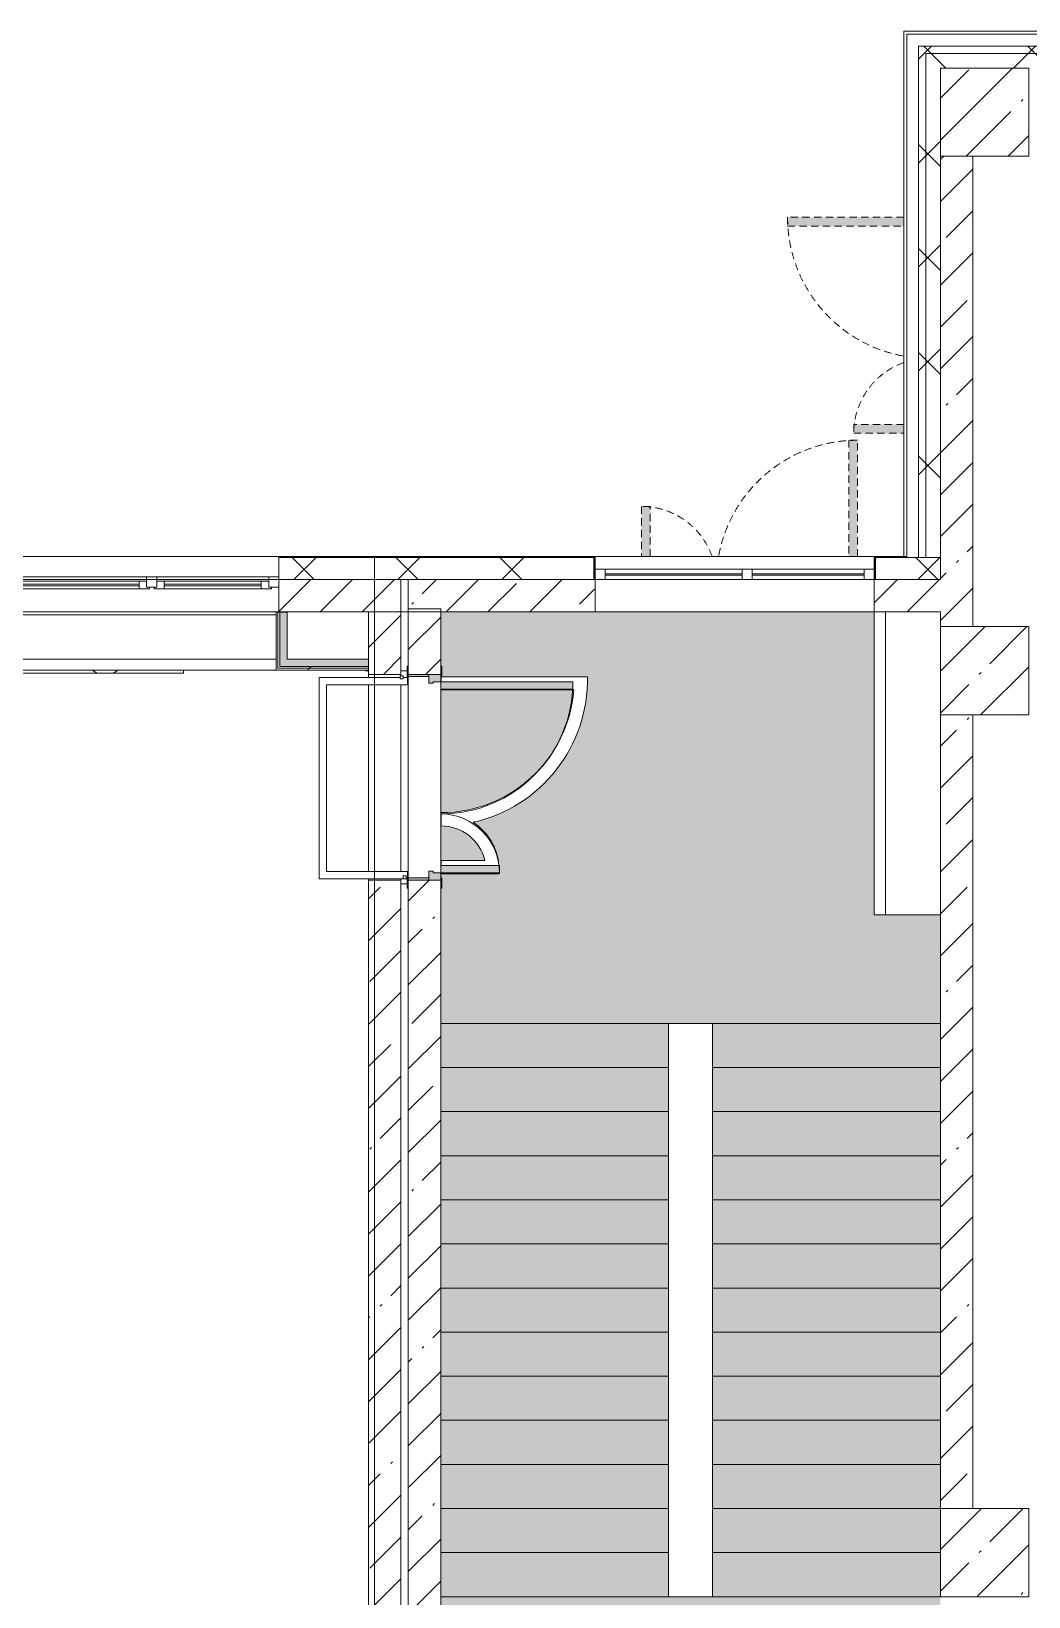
# Model space of a CAD drawing. Header units: millimetres. Extents: x 39815 to 261742, y -8553 to 29000.
# Drawn here: x 170707 to 177492, y 16700 to 27350 of the extents above; entities that cross this region are included whole.
import ezdxf

# ---------------------------------------------------------------- set-up
doc = ezdxf.new("R2010")
doc.units = ezdxf.units.MM
doc.linetypes.add('200_ШТРИХ__ш1_п0_6_', pattern=[80, 50, -30])
for name, color, linetype, lineweight in [('A-DETL-MBND', 7, '200_ШТРИХ__ш1_п0_6_', 9), ('A-GLAZ-2', 7, 'Continuous', 5), ('A-WALL-2', 7, 'Continuous', 9), ('A-WALL-4', 7, 'Continuous', 5), ('I-WALL-3', 7, 'Continuous', 5), ('S-COLS', 7, 'Continuous', 5), ('S-STRS', 7, 'Continuous', 5), ('Знаки', 7, 'Continuous', 5), ('Оси', 7, 'Continuous', 9)]:
    doc.layers.add(name, color=color, linetype=linetype, lineweight=lineweight)
for name, color, linetype, lineweight, true_color in [('A-DOOR-2', 7, 'Continuous', 5, 0xaaaaaa), ('A-DOOR-3', 7, 'Continuous', 5, 0xe2e2e2), ('A-DOOR-FRAM-2', 7, 'Continuous', 5, 0xe2e2e2), ('A-DOOR-FRAM-3', 7, 'Continuous', 5, 0xaaaaaa), ('A-FLOR-1', 7, 'Continuous', 5, 0xaaaaaa), ('I-WALL-2', 7, 'Continuous', 9, 0xe7e7e7), ('Знаки-1', 7, 'Continuous', 5, 0x787878)]:
    doc.layers.add(name, color=color, linetype=linetype, lineweight=lineweight, true_color=true_color)
doc.layers.add('S-STRS-1', color=7, linetype='Continuous', lineweight=5, true_color=0xd7cdc4, transparency=1)
pattern_1 = [(45, (134731.94, 0), (-285.123, 285.123), []), (45, (135017.06, 0), (-285.123, 285.123), [504.031, -100.806, 16.764, -84.042])]
pattern_2 = [(45, (134731.94, 0), (-353.5534, 353.5534), []), (135, (134731.94, 0), (-353.5534, -353.5534), [])]
pattern_3 = [(45, (134731.94, 0), (-530.33, 530.33), []), (135, (134731.94, 0), (-530.33, -530.33), [])]

# ---------------------------------------------------------------- blocks, each defined once
blk = doc.blocks.new('BSC_Колонна _Прямоугольная - 600х600-V119-Общий план 2 этажа с размещением фрагментов 2_8-2_11')
at = {"layer": 'S-COLS'}
h = blk.add_hatch(dxfattribs=at)
h.set_pattern_fill('FP_77', color=256, style=0, pattern_type=2)
h.set_pattern_definition([(45, (-42460, -26800), (-285.123, 285.123), []), (45, (-42174.88, -26800), (-285.123, 285.123), [504.031, -100.806, 16.764, -84.042])])
h.paths.add_polyline_path([(-300, -300), (300, -300), (300, 300), (-300, 300), (-300, -167)])
for p, q in [((300, 300), (-300, 300)), ((-300, 300), (-300, -300)), ((300, -300), (300, 300)), ((-300, -300), (300, -300))]:
    blk.add_line(p, q, dxfattribs=at)
blk = doc.blocks.new('BSC_Колонна _Прямоугольная - 600х600-V132-Общий план 2 этажа с размещением фрагментов 2_8-2_11')
at = {"layer": 'S-COLS'}
h = blk.add_hatch(dxfattribs=at)
h.set_pattern_fill('FP_87', color=256, style=0, pattern_type=2)
h.set_pattern_definition([(45, (-42460, -17000), (-285.123, 285.123), []), (45, (-42174.88, -17000), (-285.123, 285.123), [504.031, -100.806, 16.764, -84.042])])
h.paths.add_polyline_path([(-300, -300), (300, -300), (300, 300), (-300, 300)])
for p, q in [((300, 300), (-300, 300)), ((-300, 300), (-300, -300)), ((300, -300), (300, 300)), ((-300, -300), (300, -300))]:
    blk.add_line(p, q, dxfattribs=at)
blk = doc.blocks.new('BSC_Колонна _Прямоугольная - 600х600-V133-Общий план 2 этажа с размещением фрагментов 2_8-2_11')
at = {"layer": 'S-COLS'}
h = blk.add_hatch(dxfattribs=at)
h.set_pattern_fill('FP_88', color=256, style=0, pattern_type=2)
h.set_pattern_definition([(45, (-42460, -23000), (-285.123, 285.123), []), (45, (-42174.88, -23000), (-285.123, 285.123), [504.031, -100.806, 16.764, -84.042])])
h.paths.add_polyline_path([(-300, -300), (300, -300), (300, 300), (-300, 300)])
for p, q in [((300, 300), (-300, 300)), ((-300, 300), (-300, -300)), ((300, -300), (300, 300)), ((-300, -300), (300, -300))]:
    blk.add_line(p, q, dxfattribs=at)
blk = doc.blocks.new('120_Окно_СКБ_2Ст - 120_Окно_СКБ_2Ст 3100х2500 _мал_створка слева_ 2-V177-Общий план 2 этажа с размещением фрагментов 2_8-2_11')
at = {"layer": 'A-GLAZ-2'}
for p, q in [((-1550, -127), (-1550, -57)), ((-1550, -57), (-1480, -57)), ((1550, -57), (-1550, -57)), ((-1480, -57), (-1480, -127)), ((650, -87), (-1480, -87)), ((-1480, -87), (-1480, -127)), ((-1430, -137), (-1430, -87)), ((600, -137), (600, -87)), ((650, -127), (650, -57)), ((650, -57), (720, -57)), ((650, -127), (650, -87)), ((720, -57), (720, -127)), ((1480, -87), (720, -87)), ((720, -87), (720, -127)), ((770, -137), (770, -87)), ((1430, -137), (1430, -87)), ((1480, -127), (1480, -57)), ((1480, -57), (1550, -57)), ((1480, -127), (1480, -87)), ((1550, -57), (1550, -127)), ((-1480, -127), (-1550, -127)), ((-1550, -127), (-1500, -127)), ((-1480, -127), (-1500, -127)), ((-1500, -127), (-1500, -137)), ((-1500, -137), (670, -137)), ((670, -137), (-1500, -137)), ((-1430, -107), (600, -107)), ((600, -117), (-1430, -117)), ((720, -127), (650, -127)), ((670, -127), (650, -127)), ((670, -127), (700, -127)), ((670, -137), (670, -127)), ((720, -127), (700, -127)), ((700, -127), (700, -137)), ((700, -137), (1500, -137)), ((1500, -137), (700, -137)), ((770, -107), (1430, -107)), ((1430, -117), (770, -117)), ((1550, -127), (1480, -127)), ((1500, -127), (1480, -127)), ((1500, -127), (1550, -127)), ((1500, -137), (1500, -127))]:
    blk.add_line(p, q, dxfattribs=at)
blk = doc.blocks.new('120_Окно_СКБ_2Ст - 120_Окно_СКБ_2Ст 1900х2400 глухое-23537524-Общий план 2 этажа с размещением фрагментов 2_8-2_11')
at = {"layer": 'A-GLAZ-2'}
for p, q in [((-950, 5), (-950, 75)), ((-950, 75), (-880, 75)), ((950, 75), (-950, 75)), ((-880, 5), (-950, 5)), ((-950, 5), (950, 5)), ((-880, 75), (-880, 5)), ((-120, 45), (-880, 45)), ((-120, 35), (-880, 35)), ((-120, 5), (-120, 75)), ((-120, 75), (-50, 75)), ((-50, 5), (-120, 5)), ((-50, 75), (-50, 5)), ((880, 45), (-50, 45)), ((880, 35), (-50, 35)), ((880, 5), (880, 75)), ((880, 75), (950, 75)), ((950, 5), (880, 5)), ((950, 75), (950, 5))]:
    blk.add_line(p, q, dxfattribs=at)
blk = doc.blocks.new('110_Дверь_СКБ_2Ст_Наружная - ДН-1_л__ Двухстворчатая 1350 х3200 _ЛК_ в свету с верхним остеклением 2-22448815-Общий план 2 этажа с размещением фрагментов 2_8-2_11')
at = {"layer": 'A-DETL-MBND'}
for points in [[(755, 79), (755, 869), (695, 869), (695, 79)], [(-655, 79), (-655, 419), (-715, 419), (-715, 79)]]:
    blk.add_hatch(color=256, dxfattribs=at).paths.add_polyline_path(points)
for p, q in [((755, 869), (695, 869)), ((695, 869), (695, 79)), ((755, 79), (755, 869)), ((-715, 419), (-715, 79)), ((-655, 419), (-715, 419)), ((-655, 79), (-655, 419))]:
    blk.add_line(p, q, dxfattribs=at)
for centre, radius, start, end in [((755, -91), 960, 90, 169.7202), ((-715, -91), 510, 19.6305, 90)]:
    blk.add_arc(centre, radius, start, end, dxfattribs=at)
blk = doc.blocks.new('110_Дверь_СКБ_2Ст - Д-1 Лестничная клетка EIS60-24280000-Общий план 2 этажа с размещением фрагментов 2_8-2_11')
at = {"layer": 'A-DOOR-3'}
for points in [[(-637.5, 1010), (-637.5, 110), (-587.5, 110), (-587.5, 1010)], [(612.5, 510), (612.5, 110), (662.5, 110), (662.5, 510)], [(712.5, 30), (697.5, 30), (697.5, -110), (712.5, -110)]]:
    blk.add_hatch(color=256, dxfattribs=at).paths.add_polyline_path(points)
h = blk.add_hatch(color=256, dxfattribs=at)
h.paths.add_polyline_path([(662.5, 110), (662.5, 60), (652.5, 60), (652.5, 30), (712.5, 30), (712.5, 110)])
h.paths.add_polyline_path([(-637.5, 110), (-687.5, 110), (-687.5, 30), (-627.5, 30), (-627.5, 60), (-637.5, 60)])
at = {"layer": 'A-DOOR-FRAM-2'}
for points in [[(-742.5, 118), (-742.5, 110), (-672.5, 110), (-672.5, 118)], [(697.5, 118), (697.5, 110), (767.5, 110), (767.5, 118)], [(-672.5, 30), (-687.5, 30), (-687.5, -110), (-672.5, -110)], [(-672.5, -110), (-742.5, -110), (-742.5, -118), (-672.5, -118)], [(697.5, -110), (697.5, -118), (767.5, -118), (767.5, -110)]]:
    blk.add_hatch(color=256, dxfattribs=at).paths.add_polyline_path(points)
at = {"layer": 'A-DOOR-2'}
for p, q in [((-637.5, 1010), (-637.5, 110)), ((-587.5, 1010), (-637.5, 1010)), ((-587.5, 110), (-587.5, 1010)), ((662.5, 510), (612.5, 510)), ((612.5, 510), (612.5, 110)), ((662.5, 110), (662.5, 510)), ((-637.5, 110), (-587.5, 110)), ((612.5, 110), (662.5, 110))]:
    blk.add_line(p, q, dxfattribs=at)
for centre, radius, start, end in [((-637.5, 110), 900, 0, 90), ((662.5, 110), 400, 90, 180)]:
    blk.add_arc(centre, radius, start, end, dxfattribs=at)
at = {"layer": 'A-DOOR-FRAM-3'}
for p, q in [((-672.5, 118), (-742.5, 118)), ((-742.5, 118), (-742.5, 110)), ((-742.5, 110), (-672.5, 110)), ((-637.5, 110), (-687.5, 110)), ((-687.5, 110), (-687.5, 30)), ((-672.5, 110), (-672.5, 118)), ((-637.5, 60), (-637.5, 110)), ((662.5, 110), (662.5, 60)), ((712.5, 110), (662.5, 110)), ((767.5, 118), (697.5, 118)), ((697.5, 118), (697.5, 110)), ((697.5, 110), (767.5, 110)), ((712.5, 30), (712.5, 110)), ((767.5, 110), (767.5, 118)), ((-687.5, 30), (-627.5, 30)), ((-672.5, 30), (-687.5, 30)), ((-687.5, 30), (-687.5, -110)), ((-672.5, -110), (-672.5, 30)), ((-627.5, 60), (-637.5, 60)), ((-627.5, 30), (-627.5, 60)), ((662.5, 60), (652.5, 60)), ((652.5, 60), (652.5, 30)), ((652.5, 30), (712.5, 30)), ((712.5, 30), (697.5, 30)), ((697.5, 30), (697.5, -110)), ((712.5, -110), (712.5, 30)), ((-672.5, -110), (-742.5, -110)), ((-742.5, -110), (-742.5, -118)), ((-742.5, -118), (-672.5, -118)), ((-687.5, -110), (-672.5, -110)), ((-672.5, -118), (-672.5, -110)), ((697.5, -110), (712.5, -110)), ((767.5, -110), (697.5, -110)), ((697.5, -110), (697.5, -118)), ((697.5, -118), (767.5, -118)), ((767.5, -118), (767.5, -110))]:
    blk.add_line(p, q, dxfattribs=at)
blk = doc.blocks.new('110_Дверь_СКБ_2Ст_Наружная - ДН-1_л__ Двухстворчатая 1350 х3200 _ЛК_ в свету с верхним остеклением EI30-23529464-Общий план 2 этажа с размещением фрагментов 2_8-2_11')
at = {"layer": 'A-DETL-MBND'}
for points in [[(694.5, 915), (694.5, 125), (754.5, 125), (754.5, 915)], [(-715.5, 125), (-655.5, 125), (-655.5, 465), (-715.5, 465)]]:
    blk.add_hatch(color=256, dxfattribs=at).paths.add_polyline_path(points)
for p, q in [((754.5, 915), (694.5, 915)), ((694.5, 915), (694.5, 125)), ((754.5, 125), (754.5, 915)), ((-715.5, 465), (-715.5, 125)), ((-655.5, 465), (-715.5, 465)), ((-655.5, 125), (-655.5, 465))]:
    blk.add_line(p, q, dxfattribs=at)
for centre, radius, start, end in [((754.5, -45), 960, 90, 169.73704), ((-715.5, -45), 510, 19.59844, 90)]:
    blk.add_arc(centre, radius, start, end, dxfattribs=at)
blk = doc.blocks.new('Съемный металлический экран с перфорацией - E1-V245-Общий план 2 этажа с размещением фрагментов 2_8-2_11')
at = {"layer": 'Знаки-1'}
h = blk.add_hatch(dxfattribs=at)
h.set_pattern_fill('FP_181', color=256, style=0, pattern_type=2)
h.set_pattern_definition([(180, (36917.03, 23003), (-3e-14, -254), [68.059, -371.882]), (240, (36790.03, 22968.97), (219.9705, -127), [68.059, -371.882]), (300, (36756, 22841.97), (219.9705, 127), [68.059, -371.882]), (210, (36848.97, 23003), (5e-05, -508), [68.059, -439.941]), (210, (36975.97, 22783.03), (5e-05, -508), [68.059, -439.941]), (330, (36917.03, 23003), (439.941, 254), [68.059, -439.941]), (330, (36790.03, 22783.03), (439.941, 254), [68.059, -439.941]), (270, (36756, 22910.03), (439.941, -254), [68.059, -439.941]), (270, (37010, 22910.03), (439.941, -254), [68.059, -439.941])])
h.paths.add_polyline_path([(1800, 20), (0, 20), (0, 0), (1800, 0)])
at = {"layer": 'Знаки'}
for p, q in [((1800, 20), (0, 20)), ((0, 20), (0, 0)), ((0, 0), (1800, 0)), ((1800, 0), (1800, 20))]:
    blk.add_line(p, q, dxfattribs=at)
blk = doc.blocks.new('Зашивка приборов отопления22 - Зашивка приборов отопления-33321747-Общий план 2 этажа с размещением фрагментов 2_8-2_11')
at = {"layer": 'A-WALL-4'}
for p, q in [((37288, 26888), (34188, 26888)), ((34188, 26567), (37268, 26567)), ((37268, 26567), (34188, 26567)), ((34188, 26492), (37268, 26492))]:
    blk.add_line(p, q, dxfattribs=at)
blk = doc.blocks.new('Зашивка приборов отопления28 - Зашивка приборов отопления-33322877-Общий план 2 этажа с размещением фрагментов 2_8-2_11')
at = {"layer": 'A-WALL-4'}
for p, q in [((75401, 486), (73341, 486)), ((73341, 486), (73341, 411)), ((73341, 411), (73341, 36)), ((75401, 411), (73341, 411)), ((73341, 411), (73341, 36)), ((73341, 411), (75401, 411))]:
    blk.add_line(p, q, dxfattribs=at)

msp = doc.modelspace()

# ---------------------------------------------------------------- hatches: boundary and pattern name
at = {"layer": 'A-WALL-4'}
h = msp.add_hatch(dxfattribs=at)
h.set_pattern_fill('FP_61', color=256, style=0, pattern_type=2)
h.set_pattern_definition(pattern_2)
h.paths.add_polyline_path([(226273.7, 27200), (227891.9, 27200), (227891.9, 27250), (215081.9, 27250), (215081.9, 27200), (224056.9, 27200)])
h.paths.add_polyline_path([(212418.5, 27200), (212581.9, 27200), (212581.9, 27250), (211071.9, 27250), (211071.9, 27200), (211864.3, 27200)])
h.paths.add_polyline_path([(199671.6, 27200), (199991.9, 27200), (199991.9, 27250), (198911.9, 27250), (198911.9, 27200)])
h.paths.add_polyline_path([(206322.1, 27200), (208971.9, 27200), (208971.9, 27250), (203591.9, 27250), (203591.9, 27200), (205767.9, 27200)])
h.paths.add_polyline_path([(200891.9, 27200), (202691.9, 27200), (202691.9, 27250), (200891.9, 27250)])
h.paths.add_polyline_path([(191891.9, 27200), (191891.9, 27250), (190641.8, 27250), (190641.8, 27200), (191358.4, 27200)])
h.paths.add_polyline_path([(194591.9, 27200), (195771.9, 27200), (195771.9, 27250), (194591.9, 27250)])
h.paths.add_polyline_path([(189695.8, 27200), (189741.8, 27200), (189741.8, 27250), (188592.1, 27250), (188592.1, 27200)])
h.paths.add_polyline_path([(185262.1, 27200), (185492.1, 27200), (185492.1, 27250), (184392.2, 27250), (184392.2, 27200), (184707.9, 27200)])
h.paths.add_polyline_path([(183492.2, 27200), (183492.2, 27250), (182238.9, 27250), (182238.9, 27200), (183045.3, 27200)])
h.paths.add_polyline_path([(179138.9, 27200), (179138.9, 27250), (176741.9, 27250), (176741.9, 27200), (178611.6, 27200)])
h = msp.add_hatch(dxfattribs=at)
h.set_pattern_fill('FP_61', color=256, style=0, pattern_type=2)
h.set_pattern_definition(pattern_2)
h.paths.add_polyline_path([(176791.9, 23770), (176791.9, 27200), (176741.9, 27200), (176741.9, 23770)])
h = msp.add_hatch(dxfattribs=at)
h.set_pattern_fill('FP_61', color=256, style=0, pattern_type=2)
h.set_pattern_definition(pattern_2)
h.paths.add_polyline_path([(227791.9, 27100), (227791.9, 27200), (215081.9, 27200), (215081.9, 27100), (227382.2, 27100)])
h.paths.add_polyline_path([(202691.9, 27100), (202691.9, 27200), (200891.9, 27200), (200891.9, 27100), (202442.7, 27100)])
h.paths.add_polyline_path([(207707.7, 27100), (208971.9, 27100), (208971.9, 27200), (203591.9, 27200), (203591.9, 27100), (207430.6, 27100)])
h.paths.add_polyline_path([(199687.1, 27100), (199991.9, 27100), (199991.9, 27200), (198911.9, 27200), (198911.9, 27100), (199671.6, 27100)])
h.paths.add_polyline_path([(211981.9, 27100), (212581.9, 27100), (212581.9, 27200), (211071.9, 27200), (211071.9, 27100), (211864.3, 27100)])
h.paths.add_polyline_path([(195771.9, 27100), (195771.9, 27200), (194591.9, 27200), (194591.9, 27100), (195487.1, 27100)])
h.paths.add_polyline_path([(191358.4, 27100), (191891.9, 27100), (191891.9, 27200), (190641.8, 27200), (190641.8, 27100), (190804.2, 27100)])
h.paths.add_polyline_path([(188592.1, 27100), (189741.8, 27100), (189741.8, 27200), (188592.1, 27200)])
h.paths.add_polyline_path([(185096.8, 27100), (185492.1, 27100), (185492.1, 27200), (184392.2, 27200), (184392.2, 27100), (184985, 27100)])
h.paths.add_polyline_path([(183492.2, 27100), (183492.2, 27200), (182238.9, 27200), (182238.9, 27100), (183045.3, 27100)])
h.paths.add_polyline_path([(179138.9, 27100), (179138.9, 27200), (176791.9, 27200), (176791.9, 27100), (178611.6, 27100)])
h = msp.add_hatch(dxfattribs=at)
h.set_pattern_fill('FP_61', color=256, style=0, pattern_type=2)
h.set_pattern_definition(pattern_2)
h.paths.add_polyline_path([(176891.9, 23770), (176891.9, 27100), (176791.9, 27100), (176791.9, 23770)])
h = msp.add_hatch(dxfattribs=at)
h.set_pattern_fill('FP_61', color=256, style=0, pattern_type=2)
h.set_pattern_definition(pattern_2)
h.paths.add_polyline_path([(176891.9, 23620), (176891.9, 23770), (176449.9, 23770), (176449.9, 23620)])
h.paths.add_polyline_path([(168571.9, 23620), (169291.9, 23620), (169291.9, 23770), (168571.9, 23770)])
h.paths.add_polyline_path([(172391.9, 23620), (174533.9, 23620), (174533.9, 23770), (172391.9, 23770)])
at = {"layer": 'I-WALL-2'}
for points in [[(172396.9, 23029), (172446.9, 23029), (172446.9, 23399), (172396.9, 23399), (172396.9, 23390.5)], [(172446.9, 23029), (173001.9, 23029), (173001.9, 23079), (172446.9, 23079)]]:
    msp.add_hatch(color=256, dxfattribs=at).paths.add_polyline_path(points)
at = {"layer": 'I-WALL-3'}
h = msp.add_hatch(dxfattribs=at)
h.set_pattern_fill('FP_69', color=256, style=0, pattern_type=2)
h.set_pattern_definition(pattern_1)
h.paths.add_polyline_path([(177111.9, 23300), (177111.9, 26500), (176891.9, 26500), (176891.9, 23300)])
h = msp.add_hatch(dxfattribs=at)
h.set_pattern_fill('FP_69', color=256, style=0, pattern_type=2)
h.set_pattern_definition(pattern_1)
h.paths.add_polyline_path([(168635.8, 23400), (169291.9, 23400), (169291.9, 23620), (168341.9, 23620), (168341.9, 23400)])
h.paths.add_polyline_path([(173069.5, 23400), (173221.9, 23400), (173221.9, 23620), (172391.9, 23620), (172391.9, 23400)])
h = msp.add_hatch(dxfattribs=at)
h.set_pattern_fill('FP_69', color=256, style=0, pattern_type=2)
h.set_pattern_definition(pattern_1)
h.paths.add_polyline_path([(176441.9, 23400), (176891.9, 23400), (176891.9, 23620), (176441.9, 23620)])
h.paths.add_polyline_path([(174177.9, 23400), (174541.9, 23400), (174536.9, 23620), (173271.9, 23620), (173271.9, 23400)])
h = msp.add_hatch(dxfattribs=at)
h.set_pattern_fill('FP_69', color=256, style=0, pattern_type=2)
h.set_pattern_definition(pattern_1)
h.paths.add_polyline_path([(173221.9, 11200), (173221.9, 12125), (173001.9, 12125), (173001.9, 11200), (173069.5, 11200)])
h.paths.add_polyline_path([(173001.9, 13525), (173221.9, 13525), (173221.9, 21575), (173001.9, 21575), (173001.9, 13664.4)])
h.paths.add_polyline_path([(173221.9, 22975), (173221.9, 23400), (173001.9, 23400), (173001.9, 22975), (173069.5, 22975)])
h = msp.add_hatch(dxfattribs=at)
h.set_pattern_fill('FP_69', color=256, style=0, pattern_type=2)
h.set_pattern_definition(pattern_1)
h.paths.add_polyline_path([(173491.9, 10450), (173491.9, 12125), (173271.9, 12125), (173271.9, 10450)])
h.paths.add_polyline_path([(173491.9, 13525), (173491.9, 21575), (173271.9, 21575), (173271.9, 13525), (173441.9, 13525)])
h.paths.add_polyline_path([(173411.9, 22975), (173491.9, 22975), (173491.9, 23420.3), (173271.9, 23420.3), (173271.9, 22975)])
h = msp.add_hatch(dxfattribs=at)
h.set_pattern_fill('FP_176', color=256, style=0, pattern_type=2)
h.set_pattern_definition(pattern_3)
h.paths.add_polyline_path([(172384.4, 23004), (173001.9, 23004), (173001.9, 23016.5), (172384.4, 23016.5)])
h = msp.add_hatch(dxfattribs=at)
h.set_pattern_fill('FP_176', color=256, style=0, pattern_type=2)
h.set_pattern_definition(pattern_3)
h.paths.add_polyline_path([(172446.9, 23016.5), (173001.9, 23016.5), (173001.9, 23029), (172396.9, 23029), (172396.9, 23016.5)])
h = msp.add_hatch(dxfattribs=at)
h.set_pattern_fill('FP_69', color=256, style=0, pattern_type=2)
h.set_pattern_definition(pattern_1)
h.paths.add_polyline_path([(177111.9, 17300), (177111.9, 22700), (176891.9, 22700), (176891.9, 17300)])
at = {"layer": 'S-STRS-1'}
h = msp.add_hatch(color=256, dxfattribs=at)
h.paths.add_polyline_path([(173491.9, 20600), (176891.9, 20600), (176891.9, 21340), (176441.9, 21340), (176441.9, 23400), (173491.9, 23400), (173491.9, 23030), (173499.9, 23030), (173495.3, 22960), (173491.9, 22959.2), (173495.3, 22959.2), (174490.1, 22959.2), (174486.7, 22854.5), (174472.3, 22750.7), (174447.1, 22649), (174397.6, 22522.6), (174358, 22444.6), (174309.7, 22367.5), (174214.8, 22253.9), (174135.7, 22179.5), (174069.8, 22128.1), (173987, 22075.2), (173889.8, 22026.8), (173767.1, 21983.5), (173713.6, 21968.5), (173767.1, 21925.9), (173814.5, 21871.4), (173849.2, 21814.3), (173873.5, 21753.2), (173891.9, 21675), (173889.8, 21618.1), (173495.3, 21618.1), (173491.9, 21229.2)])
h.paths.add_polyline_path([(173491.9, 21675), (173495.3, 21675), (173495.3, 21708.1), (173792.5, 21708.1), (173767.1, 21775.5), (173743.1, 21816.7), (173686.9, 21874.8), (173661.4, 21895.1), (173599.1, 21925.1), (173553.5, 21938.6), (173495.3, 21944.2), (173495.3, 22034.2), (173623.7, 22044.5), (173713.6, 22061.6), (173814.5, 22093.1), (173911.8, 22136.7), (174004.5, 22192.3), (174091.6, 22260), (174177.9, 22347.2), (174214.8, 22390.2), (174273, 22476.3), (174320.9, 22568.5), (174358, 22665.6), (174383.7, 22766.3), (174397.6, 22869.2), (173491.9, 22869.2), (173491.9, 21708.1)])
for points in [[(174177.9, 20300), (175041.9, 20300), (175041.9, 20600), (173491.9, 20600), (173491.9, 20300), (174161.8, 20300)], [(176891.9, 20300), (176891.9, 20600), (175341.9, 20600), (175341.9, 20300), (176185, 20300)], [(175041.9, 20000), (175041.9, 20300), (173491.9, 20300), (173491.9, 20000), (174122.4, 20000)], [(175478.1, 20000), (176891.9, 20000), (176891.9, 20300), (175341.9, 20300), (175341.9, 20000)], [(173491.9, 19700), (175041.9, 19700), (175041.9, 20000), (173491.9, 20000)], [(175341.9, 19700), (176891.9, 19700), (176891.9, 20000), (175341.9, 20000), (175341.9, 19942.2)], [(173491.9, 19400), (175041.9, 19400), (175041.9, 19700), (173491.9, 19700)], [(176891.9, 19400), (176891.9, 19700), (175341.9, 19700), (175341.9, 19400)], [(175041.9, 19100), (175041.9, 19400), (173491.9, 19400), (173491.9, 19100), (174004.2, 19100)], [(175341.9, 19100), (176891.9, 19100), (176891.9, 19400), (175341.9, 19400)], [(173491.9, 18800), (175041.9, 18800), (175041.9, 19100), (173491.9, 19100)], [(175341.9, 18800), (176891.9, 18800), (176891.9, 19100), (175341.9, 19100)], [(173491.9, 18500), (175041.9, 18500), (175041.9, 18800), (173491.9, 18800)], [(176891.9, 18500), (176891.9, 18800), (175341.9, 18800), (175341.9, 18500)], [(173491.9, 18200), (175041.9, 18200), (175041.9, 18500), (173491.9, 18500)], [(176891.9, 18200), (176891.9, 18500), (175341.9, 18500), (175341.9, 18200)], [(175041.9, 17900), (175041.9, 18200), (173491.9, 18200), (173491.9, 17900), (173846.6, 17900)], [(176891.9, 17900), (176891.9, 18200), (175341.9, 18200), (175341.9, 17900)], [(173491.9, 17600), (175041.9, 17600), (175041.9, 17900), (173491.9, 17900)], [(176891.9, 17600), (176891.9, 17900), (175341.9, 17900), (175341.9, 17600)], [(173491.9, 17300), (175041.9, 17300), (175041.9, 17600), (173491.9, 17600)], [(176891.9, 17300), (176891.9, 17600), (175341.9, 17600), (175341.9, 17300)], [(173491.9, 17000), (175041.9, 17000), (175041.9, 17300), (173491.9, 17300)], [(176891.9, 17000), (176891.9, 17300), (175341.9, 17300), (175341.9, 17000)], [(173491.9, 16700), (175041.9, 16700), (175041.9, 17000), (173491.9, 17000)], [(175341.9, 16700), (176891.9, 16700), (176891.9, 17000), (175341.9, 17000)], [(174971.9, 15200), (176891.9, 15200), (176891.9, 16700), (173491.9, 16700), (173491.9, 15200), (173781.9, 15200)]]:
    msp.add_hatch(color=256, dxfattribs=at).paths.add_polyline_path(points)

# ---------------------------------------------------------------- linework, layer by layer
at = {"layer": 'A-DETL-MBND'}
msp.add_line((173271.9, 23619.7), (173221.9, 23619.7), dxfattribs=at)
at = {"layer": 'A-FLOR-1'}
for p, q in [((172371.9, 23380), (169291.9, 23380)), ((173271.9, 23400), (173221.9, 23400)), ((169291.9, 23079), (172371.9, 23079)), ((172981.9, 23003), (172371.9, 23003)), ((173216.9, 22954.3), (172665.3, 22954.3)), ((172665.3, 22954.3), (172665.3, 21584.5)), ((172715.3, 21634.5), (172715.3, 22904.3)), ((172715.3, 22904.3), (173265.3, 22904.3)), ((172981.9, 23000), (172981.9, 23003)), ((173001.9, 23000), (172981.9, 23000)), ((173263.9, 23000), (173221.9, 23000)), ((173265.3, 22954.3), (173236.9, 22954.3)), ((173265.3, 22904.3), (173265.3, 22954.3)), ((174490.1, 22959.2), (173495.3, 22959.2)), ((173495.3, 22959.2), (173495.3, 22925)), ((173495.3, 22869.2), (174397.6, 22869.2)), ((173495.3, 22034.2), (173495.3, 21944.2)), ((173265.3, 21634.5), (172715.3, 21634.5)), ((173265.3, 21590), (173265.3, 21634.5)), ((173792.5, 21708.1), (173495.3, 21708.1)), ((173495.3, 21708.1), (173495.3, 21675)), ((173495.3, 21625), (173495.3, 21618.1)), ((172665.3, 21584.5), (173263.9, 21584.5)), ((173221.3, 21550), (173263.9, 21550)), ((173495.3, 21618.1), (173889.8, 21618.1)), ((173491.9, 20600), (176891.9, 20600))]:
    msp.add_line(p, q, dxfattribs=at)
for centre, radius, start, end in [((173495.3, 22939.2), 995, 282.67054, 1.1511), ((173495.3, 22939.2), 905, 270, 355.56313), ((173495.3, 21639.2), 305, 13.0427, 90), ((173495.3, 21639.2), 395, 5.20117, 56.45952), ((173495.3, 21639.2), 395, 356.92799, 357.93552)]:
    msp.add_arc(centre, radius, start, end, dxfattribs=at)
at = {"layer": 'A-WALL-2'}
for p, q in [((176661.9, 27330), (176661.9, 23770)), ((179138.9, 27330), (176661.9, 27330)), ((176741.9, 27250), (176741.9, 23770)), ((179138.9, 27250), (176741.9, 27250)), ((176791.9, 27200), (176791.9, 23770)), ((179138.9, 27200), (176791.9, 27200)), ((174536.9, 23773), (172391.9, 23773)), ((174533.9, 23770), (172391.9, 23770)), ((174533.9, 23620), (174533.9, 23770)), ((174536.9, 23620), (174536.9, 23773)), ((176446.9, 23773), (176446.9, 23620)), ((176661.9, 23773), (176446.9, 23773)), ((176449.9, 23770), (176449.9, 23620)), ((176891.9, 23770), (176449.9, 23770)), ((176641.9, 23778), (176661.9, 23778)), ((173221.9, 23620), (172391.9, 23620)), ((173271.9, 23620), (174541.9, 23620)), ((176891.9, 23620), (176441.9, 23620)), ((172384.4, 23016.5), (172384.4, 23399)), ((172396.9, 23029), (172396.9, 23399)), ((173001.9, 23016.5), (172384.4, 23016.5)), ((173001.9, 23029), (172396.9, 23029)), ((173001.9, 23004), (173001.9, 23079))]:
    msp.add_line(p, q, dxfattribs=at)
at = {"layer": 'A-WALL-4'}
for p, q in [((176641.9, 27350), (176641.9, 23778)), ((176641.9, 27350), (190641.8, 27350)), ((176891.9, 23620), (176891.9, 26500)), ((176641.9, 23778), (168591.9, 23778)), ((172391.9, 23778), (172391.9, 23620)), ((174541.9, 23620), (174541.9, 23778)), ((176441.9, 23778), (176441.9, 23620)), ((173271.9, 23620), (168571.9, 23620)), ((173216.9, 22965), (173216.9, 22945)), ((173236.9, 22965), (173216.9, 22965)), ((173216.9, 22945), (173236.9, 22945)), ((173236.9, 22945), (173236.9, 22965)), ((173256.9, 21605), (173236.9, 21605)), ((173236.9, 21605), (173236.9, 21585)), ((173236.9, 21585), (173256.9, 21585)), ((173256.9, 21585), (173256.9, 21605))]:
    msp.add_line(p, q, dxfattribs=at)
at = {"layer": 'I-WALL-3'}
for p, q in [((177111.9, 23300), (177111.9, 26500)), ((172391.9, 23620), (172391.9, 23400)), ((173221.9, 22965), (173221.9, 23620)), ((173271.9, 23620), (173271.9, 23030)), ((174541.9, 23400), (174541.9, 23620)), ((176441.9, 23620), (176441.9, 23400)), ((173221.9, 23400), (168341.9, 23400)), ((172371.9, 23399), (172371.9, 23004)), ((172446.9, 23399), (172371.9, 23399)), ((172446.9, 23079), (172446.9, 23399)), ((173001.9, 23400), (173001.9, 23079)), ((173491.9, 23420.3), (173271.9, 23420.3)), ((176891.9, 23400), (173271.9, 23400)), ((173491.9, 23030), (173491.9, 23420.3)), ((176891.9, 23400), (176891.9, 23300)), ((172371.9, 23004), (173001.9, 23004)), ((173001.9, 23079), (172446.9, 23079)), ((173001.9, 23004), (173001.9, 22954.3)), ((173001.9, 22975), (173221.9, 22975)), ((173001.9, 21634.5), (173001.9, 22904.3)), ((173221.9, 22904.3), (173221.9, 21634.5)), ((173271.9, 21590), (173271.9, 22960)), ((173491.9, 22875), (173491.9, 21675)), ((176891.9, 22700), (176891.9, 17300)), ((177111.9, 17300), (177111.9, 22700)), ((173001.9, 21584.5), (173001.9, 13518)), ((173221.9, 21575), (173001.9, 21575)), ((173221.9, 11200), (173221.9, 21584.5)), ((173271.9, 21520), (173271.9, 13580)), ((173491.9, 15200), (173491.9, 21520))]:
    msp.add_line(p, q, dxfattribs=at)
at = {"layer": 'S-STRS'}
for p, q in [((173491.9, 22875), (173491.9, 21675)), ((173491.9, 20600), (175341.9, 20600)), ((175041.9, 20600), (175041.9, 20300)), ((175341.9, 20600), (176891.9, 20600)), ((175341.9, 20300), (175341.9, 20600)), ((175341.9, 20600), (176891.9, 20600)), ((175041.9, 20300), (173491.9, 20300)), ((175041.9, 20300), (173491.9, 20300)), ((175041.9, 20300), (175041.9, 20000)), ((175341.9, 20000), (175341.9, 20300)), ((175341.9, 20300), (176891.9, 20300)), ((175341.9, 20300), (176891.9, 20300)), ((175041.9, 20000), (173491.9, 20000)), ((175041.9, 20000), (173491.9, 20000)), ((175041.9, 20000), (175041.9, 19700)), ((175341.9, 19700), (175341.9, 20000)), ((175341.9, 20000), (176891.9, 20000)), ((175341.9, 20000), (176891.9, 20000)), ((175041.9, 19700), (173491.9, 19700)), ((175041.9, 19700), (173491.9, 19700)), ((175041.9, 19700), (175041.9, 19400)), ((175341.9, 19400), (175341.9, 19700)), ((175341.9, 19700), (176891.9, 19700)), ((175341.9, 19700), (176891.9, 19700)), ((175041.9, 19400), (173491.9, 19400)), ((175041.9, 19400), (173491.9, 19400)), ((175041.9, 19400), (175041.9, 19100)), ((175341.9, 19100), (175341.9, 19400)), ((175341.9, 19400), (176891.9, 19400)), ((175341.9, 19400), (176891.9, 19400)), ((175041.9, 19100), (173491.9, 19100)), ((175041.9, 19100), (173491.9, 19100)), ((175041.9, 19100), (175041.9, 18800)), ((175341.9, 18800), (175341.9, 19100)), ((175341.9, 19100), (176891.9, 19100)), ((175341.9, 19100), (176891.9, 19100)), ((175041.9, 18800), (173491.9, 18800)), ((175041.9, 18800), (173491.9, 18800)), ((175041.9, 18800), (175041.9, 18500)), ((175341.9, 18500), (175341.9, 18800)), ((175341.9, 18800), (176891.9, 18800)), ((175341.9, 18800), (176891.9, 18800)), ((175041.9, 18500), (173491.9, 18500)), ((175041.9, 18500), (173491.9, 18500)), ((175041.9, 18500), (175041.9, 18200)), ((175341.9, 18200), (175341.9, 18500)), ((175341.9, 18500), (176891.9, 18500)), ((175341.9, 18500), (176891.9, 18500)), ((175041.9, 18200), (173491.9, 18200)), ((175041.9, 18200), (173491.9, 18200)), ((175041.9, 18200), (175041.9, 17900)), ((175341.9, 17900), (175341.9, 18200)), ((175341.9, 18200), (176891.9, 18200)), ((175341.9, 18200), (176891.9, 18200)), ((175041.9, 17900), (173491.9, 17900)), ((175041.9, 17900), (173491.9, 17900)), ((175041.9, 17900), (175041.9, 17600)), ((175341.9, 17600), (175341.9, 17900)), ((175341.9, 17900), (176891.9, 17900)), ((175341.9, 17900), (176891.9, 17900)), ((175041.9, 17600), (173491.9, 17600)), ((175041.9, 17600), (173491.9, 17600)), ((175041.9, 17600), (175041.9, 17300)), ((175341.9, 17300), (175341.9, 17600)), ((175341.9, 17600), (176891.9, 17600)), ((175341.9, 17600), (176891.9, 17600)), ((175041.9, 17300), (173491.9, 17300)), ((175041.9, 17300), (173491.9, 17300)), ((175041.9, 17300), (175041.9, 17000)), ((175341.9, 17000), (175341.9, 17300)), ((175341.9, 17300), (176891.9, 17300)), ((175341.9, 17300), (176891.9, 17300)), ((175041.9, 17000), (173491.9, 17000)), ((175041.9, 17000), (173491.9, 17000)), ((175041.9, 17000), (175041.9, 16700)), ((175341.9, 16700), (175341.9, 17000)), ((175341.9, 17000), (176891.9, 17000)), ((175341.9, 17000), (176891.9, 17000)), ((175041.9, 16700), (173491.9, 16700)), ((175041.9, 16700), (173491.9, 16700)), ((175341.9, 16700), (175041.9, 16700)), ((175341.9, 16700), (176891.9, 16700)), ((175341.9, 16700), (176891.9, 16700))]:
    msp.add_line(p, q, dxfattribs=at)
at = {"layer": 'Оси'}
msp.add_line((173041.9, 11277.7), (173041.9, 23777.7), dxfattribs=at)

# ---------------------------------------------------------------- block references
at = {"layer": 'A-DETL-MBND', "rotation": 89.9999999999999}
msp.add_blockref('110_Дверь_СКБ_2Ст_Наружная - ДН-1_л__ Двухстворчатая 1350 х3200 _ЛК_ в свету с верхним остеклением EI30-23529464-Общий план 2 этажа с размещением фрагментов 2_8-2_11', (176766.9, 25330.5), dxfattribs=at)
at = {"layer": 'A-DETL-MBND'}
msp.add_blockref('110_Дверь_СКБ_2Ст_Наружная - ДН-1_л__ Двухстворчатая 1350 х3200 _ЛК_ в свету с верхним остеклением 2-22448815-Общий план 2 этажа с размещением фрагментов 2_8-2_11', (175572.4, 23698.7), dxfattribs=at)
at = {"layer": 'A-DOOR-2', "rotation": 269.9999999999999}
msp.add_blockref('110_Дверь_СКБ_2Ст - Д-1 Лестничная клетка EIS60-24280000-Общий план 2 этажа с размещением фрагментов 2_8-2_11', (173381.9, 22287.5), dxfattribs=at)
at = {"layer": 'A-GLAZ-2', "rotation": 180}
msp.add_blockref('120_Окно_СКБ_2Ст - 120_Окно_СКБ_2Ст 1900х2400 глухое-23537524-Общий план 2 этажа с размещением фрагментов 2_8-2_11', (175491.9, 23695), dxfattribs=at)
at = {"layer": 'A-GLAZ-2'}
msp.add_blockref('120_Окно_СКБ_2Ст - 120_Окно_СКБ_2Ст 3100х2500 _мал_створка слева_ 2-V177-Общий план 2 этажа с размещением фрагментов 2_8-2_11', (170841.9, 23695), dxfattribs=at)
at = {"layer": 'A-WALL-4'}
msp.add_blockref('Зашивка приборов отопления22 - Зашивка приборов отопления-33321747-Общий план 2 этажа с размещением фрагментов 2_8-2_11', (135104.2, -3488.4), dxfattribs=at)
at = {"layer": 'A-WALL-4', "rotation": 89.9999999999998}
msp.add_blockref('Зашивка приборов отопления28 - Зашивка приборов отопления-33322877-Общий план 2 этажа с размещением фрагментов 2_8-2_11', (176927.9, -52001), dxfattribs=at)
at = {"layer": 'S-COLS'}
for name, p in [('BSC_Колонна _Прямоугольная - 600х600-V119-Общий план 2 этажа с размещением фрагментов 2_8-2_11', (177191.9, 26800)), ('BSC_Колонна _Прямоугольная - 600х600-V133-Общий план 2 этажа с размещением фрагментов 2_8-2_11', (177191.9, 23000)), ('BSC_Колонна _Прямоугольная - 600х600-V132-Общий план 2 этажа с размещением фрагментов 2_8-2_11', (177191.9, 17000))]:
    msp.add_blockref(name, p, dxfattribs=at)
at = {"layer": 'Знаки', "rotation": 180}
msp.add_blockref('Съемный металлический экран с перфорацией - E1-V245-Общий план 2 этажа с размещением фрагментов 2_8-2_11', (171741.9, 23003), dxfattribs=at)

doc.saveas('drawing.dxf')
